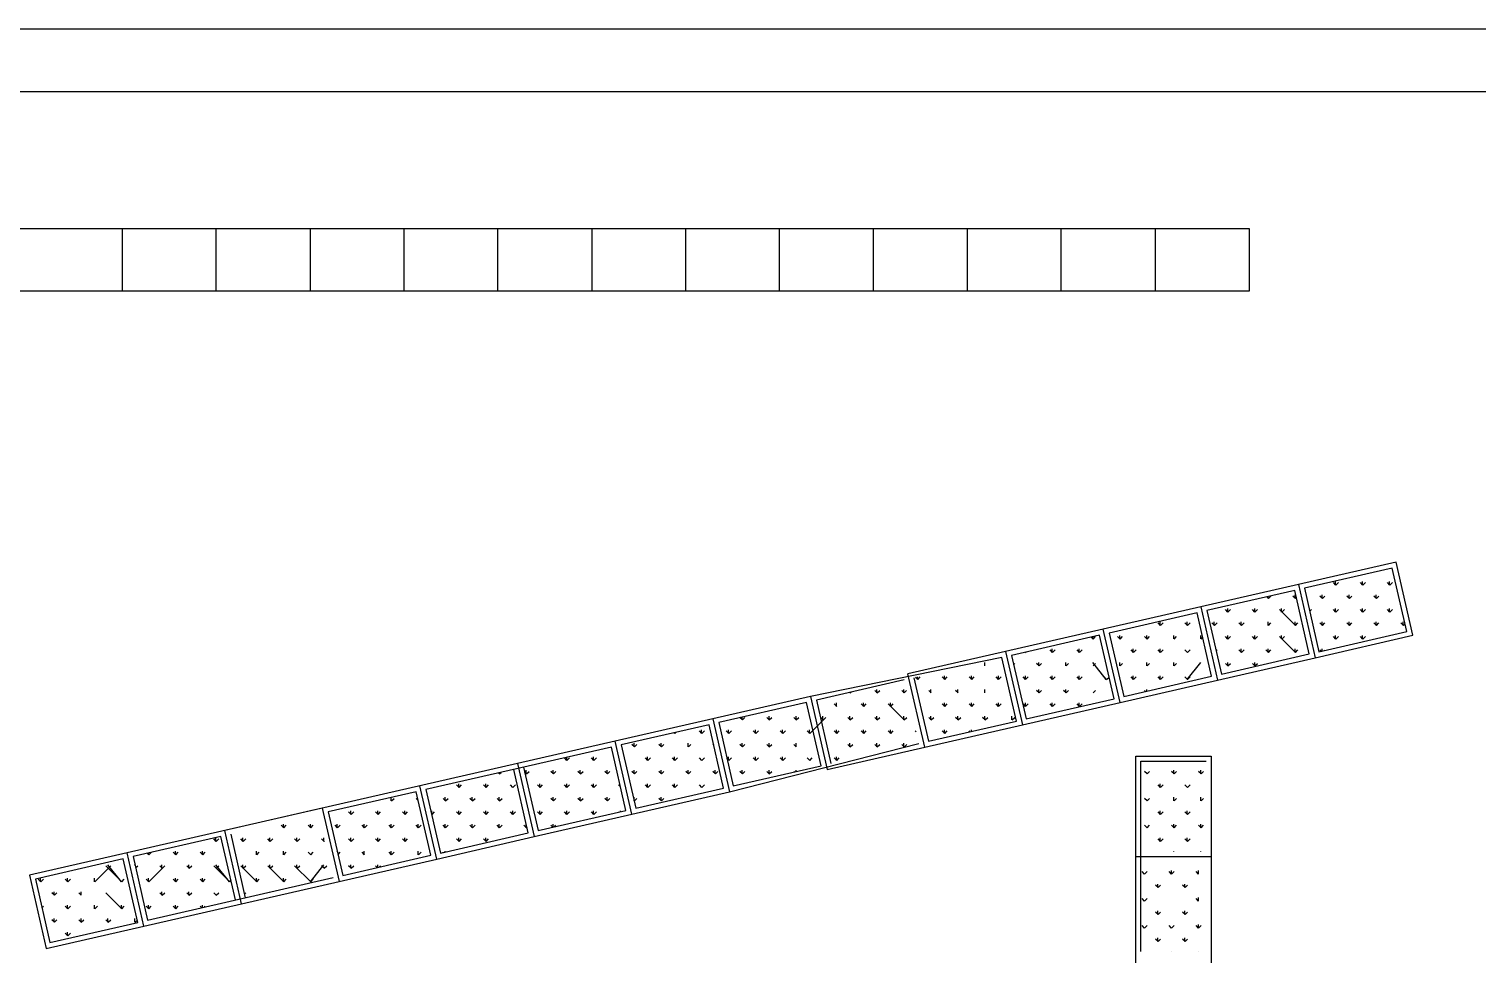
# Model space of a CAD drawing. Header units: inches. Extents: x 3.4 to 45.9, y 14.3 to 39.1.
# Drawn here: x 35.4201 to 35.8828, y 34.4282 to 34.7238 of the extents above; entities that cross this region are included whole.
import ezdxf

# ---------------------------------------------------------------- set-up
doc = ezdxf.new("R2010")
doc.units = ezdxf.units.IN
doc.header["$MEASUREMENT"] = 0
doc.layers.add('02', color=2, linetype='Continuous')

msp = doc.modelspace()

# ---------------------------------------------------------------- linework, layer by layer
at = {"layer": '02'}
for p, q in [((35.14973, 34.72383), (36.04973, 34.72383)), ((35.16973, 34.70383), (36.02973, 34.70383)), ((35.38997, 34.66003), (35.80997, 34.66003)), ((35.44997, 34.64003), (35.44997, 34.66003)), ((35.47997, 34.64003), (35.47997, 34.66003)), ((35.50997, 34.66003), (35.50997, 34.64003)), ((35.53997, 34.64003), (35.53997, 34.66003)), ((35.56997, 34.64003), (35.56997, 34.66003)), ((35.59997, 34.66003), (35.59997, 34.64003)), ((35.62997, 34.64003), (35.62997, 34.66003)), ((35.65997, 34.64003), (35.65997, 34.66003)), ((35.68997, 34.64003), (35.68997, 34.66003)), ((35.71997, 34.64003), (35.71997, 34.66003)), ((35.74997, 34.64003), (35.74997, 34.66003)), ((35.77997, 34.66003), (35.77997, 34.64003)), ((35.80997, 34.66003), (35.80997, 34.64003)), ((35.80997, 34.64003), (35.38997, 34.64003)), ((35.85696, 34.55343), (35.82577, 34.54628)), ((35.85576, 34.55151), (35.82768, 34.54508)), ((35.8604, 34.53124), (35.85576, 34.55151)), ((35.86232, 34.53004), (35.85696, 34.55343)), ((35.82577, 34.54628), (35.79458, 34.53913)), ((35.82577, 34.54628), (35.83113, 34.52289)), ((35.83774, 34.5461), (35.83693, 34.54691)), ((35.83764, 34.54611), (35.83764, 34.54725)), ((35.83774, 34.5461), (35.83854, 34.54691)), ((35.84636, 34.5461), (35.84555, 34.54691)), ((35.84626, 34.54611), (35.84626, 34.54725)), ((35.84636, 34.5461), (35.84717, 34.54691)), ((35.85498, 34.5461), (35.85417, 34.54691)), ((35.85488, 34.54611), (35.85488, 34.54725)), ((35.85498, 34.5461), (35.85579, 34.54691)), ((35.82457, 34.54437), (35.79649, 34.53793)), ((35.81618, 34.54179), (35.81565, 34.54232)), ((35.81609, 34.5418), (35.81609, 34.54242)), ((35.81618, 34.54179), (35.81699, 34.5426)), ((35.8248, 34.54179), (35.824, 34.5426)), ((35.82921, 34.52409), (35.82457, 34.54437)), ((35.82471, 34.5418), (35.82471, 34.54294)), ((35.8248, 34.54179), (35.82509, 34.54208)), ((35.82768, 34.54508), (35.83233, 34.52481)), ((35.83343, 34.54179), (35.83262, 34.5426)), ((35.83333, 34.5418), (35.83333, 34.54294)), ((35.83343, 34.54179), (35.83423, 34.5426)), ((35.84205, 34.54179), (35.84124, 34.5426)), ((35.84195, 34.5418), (35.84195, 34.54294)), ((35.84205, 34.54179), (35.84285, 34.5426)), ((35.85067, 34.54179), (35.84986, 34.5426)), ((35.85057, 34.5418), (35.85057, 34.54294)), ((35.85067, 34.54179), (35.85148, 34.5426)), ((35.79458, 34.53913), (35.76338, 34.53199)), ((35.79337, 34.53722), (35.7653, 34.53078)), ((35.79802, 34.51694), (35.79337, 34.53722)), ((35.79458, 34.53913), (35.79994, 34.51574)), ((35.79649, 34.53793), (35.80114, 34.51766)), ((35.80325, 34.53748), (35.80244, 34.53829)), ((35.80316, 34.53749), (35.80316, 34.53863)), ((35.80325, 34.53748), (35.80406, 34.53829)), ((35.81187, 34.53748), (35.81106, 34.53829)), ((35.81178, 34.53749), (35.81178, 34.53863)), ((35.81187, 34.53748), (35.81268, 34.53829)), ((35.8248, 34.53317), (35.81969, 34.53829)), ((35.8204, 34.53749), (35.8204, 34.53863)), ((35.82049, 34.53748), (35.8213, 34.53829)), ((35.82937, 34.53773), (35.82992, 34.53829)), ((35.83774, 34.53748), (35.83693, 34.53829)), ((35.83764, 34.53749), (35.83764, 34.53863)), ((35.83774, 34.53748), (35.83854, 34.53829)), ((35.84636, 34.53748), (35.84555, 34.53829)), ((35.84626, 34.53749), (35.84626, 34.53863)), ((35.84636, 34.53748), (35.84717, 34.53829)), ((35.85498, 34.53748), (35.85417, 34.53829)), ((35.85488, 34.53749), (35.85488, 34.53863)), ((35.85498, 34.53748), (35.85579, 34.53829)), ((35.76338, 34.53199), (35.73219, 34.52484)), ((35.76875, 34.50859), (35.76338, 34.53199)), ((35.7817, 34.53317), (35.78089, 34.53398)), ((35.7816, 34.53318), (35.7816, 34.53432)), ((35.7817, 34.53317), (35.78251, 34.53398)), ((35.79032, 34.53317), (35.78951, 34.53398)), ((35.79023, 34.53318), (35.79023, 34.53432)), ((35.79032, 34.53317), (35.79113, 34.53398)), ((35.79894, 34.53317), (35.79813, 34.53398)), ((35.79885, 34.53318), (35.79885, 34.53432)), ((35.79894, 34.53317), (35.79975, 34.53398)), ((35.80756, 34.53317), (35.80675, 34.53398)), ((35.80747, 34.53318), (35.80747, 34.53432)), ((35.80756, 34.53317), (35.80837, 34.53398)), ((35.81609, 34.53318), (35.81609, 34.53432)), ((35.81618, 34.53317), (35.81699, 34.53398)), ((35.82471, 34.53318), (35.82471, 34.53432)), ((35.8248, 34.53317), (35.82561, 34.53398)), ((35.83343, 34.53317), (35.83262, 34.53398)), ((35.83333, 34.53318), (35.83333, 34.53432)), ((35.83343, 34.53317), (35.83423, 34.53398)), ((35.84205, 34.53317), (35.84124, 34.53398)), ((35.84195, 34.53318), (35.84195, 34.53432)), ((35.84205, 34.53317), (35.84285, 34.53398)), ((35.85067, 34.53317), (35.84986, 34.53398)), ((35.85057, 34.53318), (35.85057, 34.53432)), ((35.85067, 34.53317), (35.85148, 34.53398)), ((35.85929, 34.53317), (35.85848, 34.53398)), ((35.85919, 34.53318), (35.85919, 34.53432)), ((35.85929, 34.53317), (35.85984, 34.53372)), ((35.76218, 34.53007), (35.73411, 34.52364)), ((35.76015, 34.52886), (35.75954, 34.52946)), ((35.76005, 34.52887), (35.76005, 34.52958)), ((35.76015, 34.52886), (35.76095, 34.52967)), ((35.76683, 34.50979), (35.76218, 34.53007)), ((35.7653, 34.53078), (35.76995, 34.51051)), ((35.76877, 34.52886), (35.76796, 34.52967)), ((35.76867, 34.52887), (35.76867, 34.53001)), ((35.76877, 34.52886), (35.76958, 34.52967)), ((35.77739, 34.52886), (35.77658, 34.52967)), ((35.77729, 34.52887), (35.77729, 34.53001)), ((35.77739, 34.52886), (35.7782, 34.52967)), ((35.78591, 34.52887), (35.78591, 34.53001)), ((35.78601, 34.52886), (35.78682, 34.52967)), ((35.79454, 34.52887), (35.79454, 34.53001)), ((35.79463, 34.52886), (35.79517, 34.5294)), ((35.80325, 34.52886), (35.80244, 34.52967)), ((35.80316, 34.52887), (35.80316, 34.53001)), ((35.80325, 34.52886), (35.80406, 34.52967)), ((35.81187, 34.52886), (35.81106, 34.52967)), ((35.81178, 34.52887), (35.81178, 34.53001)), ((35.81187, 34.52886), (35.81268, 34.52967)), ((35.8248, 34.52455), (35.81969, 34.52967)), ((35.8204, 34.52887), (35.8204, 34.53001)), ((35.82049, 34.52886), (35.8213, 34.52967)), ((35.83113, 34.52289), (35.86232, 34.53004)), ((35.83233, 34.52481), (35.8604, 34.53124)), ((35.83774, 34.52886), (35.83693, 34.52967)), ((35.83764, 34.52887), (35.83764, 34.53001)), ((35.83774, 34.52886), (35.83854, 34.52967)), ((35.84636, 34.52886), (35.84555, 34.52967)), ((35.84626, 34.52887), (35.84626, 34.53001)), ((35.84636, 34.52886), (35.84717, 34.52967)), ((35.85488, 34.52997), (35.85488, 34.53001)), ((35.73099, 34.52292), (35.66981, 34.51054)), ((35.73219, 34.52484), (35.701, 34.51769)), ((35.73564, 34.50265), (35.73099, 34.52292)), ((35.73219, 34.52484), (35.73755, 34.50144)), ((35.73411, 34.52364), (35.73876, 34.50336)), ((35.7385, 34.52456), (35.7385, 34.52464)), ((35.73859, 34.52455), (35.7385, 34.52464)), ((35.73859, 34.52455), (35.73874, 34.5247)), ((35.74722, 34.52455), (35.74641, 34.52536)), ((35.74712, 34.52456), (35.74712, 34.5257)), ((35.74722, 34.52455), (35.74802, 34.52536)), ((35.75584, 34.52455), (35.75503, 34.52536)), ((35.75574, 34.52456), (35.75574, 34.5257)), ((35.75584, 34.52455), (35.75664, 34.52536)), ((35.77308, 34.52455), (35.77227, 34.52536)), ((35.77298, 34.52456), (35.77298, 34.5257)), ((35.77308, 34.52455), (35.77389, 34.52536)), ((35.7817, 34.52455), (35.78089, 34.52536)), ((35.7816, 34.52456), (35.7816, 34.5257)), ((35.7817, 34.52455), (35.78251, 34.52536)), ((35.79032, 34.52455), (35.78951, 34.52536)), ((35.79032, 34.52455), (35.79113, 34.52536)), ((35.79944, 34.52505), (35.79975, 34.52536)), ((35.79994, 34.51574), (35.83113, 34.52289)), ((35.80114, 34.51766), (35.82921, 34.52409)), ((35.80756, 34.52455), (35.80675, 34.52536)), ((35.80747, 34.52456), (35.80747, 34.5257)), ((35.80756, 34.52455), (35.80837, 34.52536)), ((35.81618, 34.52455), (35.81538, 34.52536)), ((35.81609, 34.52456), (35.81609, 34.5257)), ((35.81618, 34.52455), (35.81699, 34.52536)), ((35.82471, 34.52456), (35.82471, 34.5257)), ((35.8248, 34.52455), (35.82561, 34.52536)), ((35.83301, 34.52496), (35.83262, 34.52536)), ((35.83333, 34.52504), (35.83333, 34.5257)), ((35.83408, 34.52521), (35.83423, 34.52536)), ((35.70636, 34.4943), (35.701, 34.51769)), ((35.72557, 34.52025), (35.72557, 34.52139)), ((35.73478, 34.52073), (35.73509, 34.52105)), ((35.7429, 34.52024), (35.7421, 34.52105)), ((35.74281, 34.52025), (35.74281, 34.52139)), ((35.7429, 34.52024), (35.74371, 34.52105)), ((35.75143, 34.52025), (35.75143, 34.52139)), ((35.75153, 34.52024), (35.75233, 34.52105)), ((35.76436, 34.51594), (35.76005, 34.52139)), ((35.76015, 34.52024), (35.76095, 34.52105)), ((35.76867, 34.52025), (35.76867, 34.52139)), ((35.76877, 34.52024), (35.76958, 34.52105)), ((35.77729, 34.52025), (35.77729, 34.52139)), ((35.77739, 34.52024), (35.7782, 34.52105)), ((35.78591, 34.52025), (35.78591, 34.52139)), ((35.78601, 34.52024), (35.78682, 34.52105)), ((35.79023, 34.51594), (35.79454, 34.52139)), ((35.80325, 34.52024), (35.80244, 34.52105)), ((35.80316, 34.52025), (35.80316, 34.52139)), ((35.80325, 34.52024), (35.80406, 34.52105)), ((35.81187, 34.52024), (35.81106, 34.52105)), ((35.81178, 34.52025), (35.81178, 34.52139)), ((35.81187, 34.52024), (35.81268, 34.52105)), ((35.6998, 34.51577), (35.67173, 34.50934)), ((35.70292, 34.51649), (35.70757, 34.49621)), ((35.70411, 34.51593), (35.70343, 34.51661)), ((35.70401, 34.51594), (35.70401, 34.51674)), ((35.70411, 34.51593), (35.70492, 34.51674)), ((35.71273, 34.51593), (35.71192, 34.51674)), ((35.71264, 34.51594), (35.71264, 34.51708)), ((35.71273, 34.51593), (35.71354, 34.51674)), ((35.72135, 34.51593), (35.72054, 34.51674)), ((35.72126, 34.51594), (35.72126, 34.51708)), ((35.72135, 34.51593), (35.72216, 34.51674)), ((35.72997, 34.51593), (35.72916, 34.51674)), ((35.72988, 34.51594), (35.72988, 34.51708)), ((35.72997, 34.51593), (35.73078, 34.51674)), ((35.73859, 34.51593), (35.73779, 34.51674)), ((35.7385, 34.51594), (35.7385, 34.51708)), ((35.73859, 34.51593), (35.7394, 34.51674)), ((35.74722, 34.51593), (35.74641, 34.51674)), ((35.74712, 34.51594), (35.74712, 34.51708)), ((35.74722, 34.51593), (35.74802, 34.51674)), ((35.75584, 34.51593), (35.75503, 34.51674)), ((35.75574, 34.51594), (35.75574, 34.51708)), ((35.75584, 34.51593), (35.75664, 34.51674)), ((35.76446, 34.51593), (35.76365, 34.51674)), ((35.76446, 34.51593), (35.76524, 34.51671)), ((35.76875, 34.50859), (35.79994, 34.51574)), ((35.76995, 34.51051), (35.79802, 34.51694)), ((35.77308, 34.51593), (35.77227, 34.51674)), ((35.77298, 34.51594), (35.77298, 34.51708)), ((35.77308, 34.51593), (35.77389, 34.51674)), ((35.7817, 34.51593), (35.78089, 34.51674)), ((35.7816, 34.51594), (35.7816, 34.51708)), ((35.7817, 34.51593), (35.78251, 34.51674)), ((35.79032, 34.51593), (35.78951, 34.51674)), ((35.79032, 34.51593), (35.79113, 34.51674)), ((35.66981, 34.51054), (35.63862, 34.50339)), ((35.66861, 34.50862), (35.64054, 34.50219)), ((35.67325, 34.48835), (35.66861, 34.50862)), ((35.66981, 34.51054), (35.67517, 34.48715)), ((35.67173, 34.50934), (35.67637, 34.48906)), ((35.67815, 34.50732), (35.67815, 34.50846)), ((35.68256, 34.51162), (35.68239, 34.51178)), ((35.68246, 34.51163), (35.68246, 34.5118)), ((35.68256, 34.51162), (35.68282, 34.51188)), ((35.68677, 34.50732), (35.68677, 34.50846)), ((35.69118, 34.51162), (35.69037, 34.51243)), ((35.69108, 34.51163), (35.69108, 34.51277)), ((35.69118, 34.51162), (35.69199, 34.51243)), ((35.69539, 34.50732), (35.69539, 34.50846)), ((35.6998, 34.51162), (35.69899, 34.51243)), ((35.6997, 34.51163), (35.6997, 34.51277)), ((35.6998, 34.51162), (35.70057, 34.51239)), ((35.70842, 34.51162), (35.70761, 34.51243)), ((35.70833, 34.51163), (35.70833, 34.51277)), ((35.71264, 34.50732), (35.71264, 34.50846)), ((35.71704, 34.51162), (35.71623, 34.51243)), ((35.71695, 34.51163), (35.71695, 34.51277)), ((35.72126, 34.50732), (35.72126, 34.50846)), ((35.72557, 34.51163), (35.72557, 34.51277)), ((35.72988, 34.50732), (35.72988, 34.50846)), ((35.73755, 34.50144), (35.76875, 34.50859)), ((35.7385, 34.50732), (35.7385, 34.50846)), ((35.73876, 34.50336), (35.76683, 34.50979)), ((35.7429, 34.51162), (35.7421, 34.51243)), ((35.74281, 34.51163), (35.74281, 34.51277)), ((35.7429, 34.51162), (35.74371, 34.51243)), ((35.74712, 34.50732), (35.74712, 34.50846)), ((35.75153, 34.51162), (35.75072, 34.51243)), ((35.75143, 34.51163), (35.75143, 34.51277)), ((35.75153, 34.51162), (35.75233, 34.51243)), ((35.75574, 34.50732), (35.75574, 34.50846)), ((35.76015, 34.51162), (35.76095, 34.51243)), ((35.76952, 34.51237), (35.76958, 34.51243)), ((35.7769, 34.5121), (35.77658, 34.51243)), ((35.77729, 34.51219), (35.77729, 34.51277)), ((35.77816, 34.51239), (35.7782, 34.51243)), ((35.64798, 34.50301), (35.64798, 34.5039)), ((35.64807, 34.503), (35.64888, 34.50381)), ((35.65669, 34.503), (35.65589, 34.50381)), ((35.6566, 34.50301), (35.6566, 34.50415)), ((35.65669, 34.503), (35.6575, 34.50381)), ((35.66532, 34.503), (35.66451, 34.50381)), ((35.66522, 34.50301), (35.66522, 34.50415)), ((35.66532, 34.503), (35.66612, 34.50381)), ((35.66963, 34.49869), (35.67474, 34.50381)), ((35.67394, 34.503), (35.67313, 34.50381)), ((35.67384, 34.50301), (35.67384, 34.50415)), ((35.67825, 34.50731), (35.67744, 34.50812)), ((35.68256, 34.503), (35.68175, 34.50381)), ((35.68246, 34.50301), (35.68246, 34.50415)), ((35.68256, 34.503), (35.68337, 34.50381)), ((35.68687, 34.50731), (35.68606, 34.50812)), ((35.68687, 34.50731), (35.68768, 34.50812)), ((35.69118, 34.503), (35.69037, 34.50381)), ((35.69108, 34.50301), (35.69108, 34.50415)), ((35.69118, 34.503), (35.69199, 34.50381)), ((35.6998, 34.503), (35.69468, 34.50812)), ((35.69549, 34.50731), (35.6963, 34.50812)), ((35.6997, 34.50301), (35.6997, 34.50415)), ((35.6998, 34.503), (35.70061, 34.50381)), ((35.70485, 34.50805), (35.70492, 34.50812)), ((35.70842, 34.503), (35.70761, 34.50381)), ((35.70833, 34.50301), (35.70833, 34.50415)), ((35.70842, 34.503), (35.70923, 34.50381)), ((35.71273, 34.50731), (35.71192, 34.50812)), ((35.71273, 34.50731), (35.71354, 34.50812)), ((35.71704, 34.503), (35.71623, 34.50381)), ((35.71695, 34.50301), (35.71695, 34.50415)), ((35.71704, 34.503), (35.71785, 34.50381)), ((35.72135, 34.50731), (35.72054, 34.50812)), ((35.72135, 34.50731), (35.72216, 34.50812)), ((35.72566, 34.503), (35.72485, 34.50381)), ((35.72557, 34.50301), (35.72557, 34.50415)), ((35.72566, 34.503), (35.72647, 34.50381)), ((35.72997, 34.50731), (35.72916, 34.50812)), ((35.72997, 34.50731), (35.73078, 34.50812)), ((35.73419, 34.50301), (35.73419, 34.50415)), ((35.73428, 34.503), (35.73509, 34.50381)), ((35.73859, 34.50731), (35.73779, 34.50812)), ((35.73859, 34.50731), (35.7394, 34.50812)), ((35.74722, 34.50731), (35.74641, 34.50812)), ((35.74722, 34.50731), (35.74802, 34.50812)), ((35.75584, 34.50731), (35.75503, 34.50812)), ((35.75584, 34.50731), (35.75664, 34.50812)), ((35.63862, 34.50339), (35.60743, 34.49624)), ((35.63742, 34.50148), (35.60934, 34.49504)), ((35.63514, 34.49869), (35.63433, 34.4995)), ((35.63505, 34.4987), (35.63505, 34.49984)), ((35.63514, 34.49869), (35.63595, 34.4995)), ((35.64206, 34.4812), (35.63742, 34.50148)), ((35.63862, 34.50339), (35.64398, 34.48)), ((35.64054, 34.50219), (35.64518, 34.48192)), ((35.64376, 34.49869), (35.64295, 34.4995)), ((35.64367, 34.4987), (35.64367, 34.49984)), ((35.64376, 34.49869), (35.64457, 34.4995)), ((35.64807, 34.503), (35.64732, 34.50375)), ((35.65238, 34.49869), (35.65158, 34.4995)), ((35.65229, 34.4987), (35.65229, 34.49984)), ((35.65238, 34.49869), (35.65319, 34.4995)), ((35.661, 34.49869), (35.6602, 34.4995)), ((35.66091, 34.4987), (35.66091, 34.49984)), ((35.661, 34.49869), (35.66181, 34.4995)), ((35.66963, 34.49869), (35.66882, 34.4995)), ((35.66953, 34.4987), (35.66953, 34.49984)), ((35.67825, 34.49869), (35.67744, 34.4995)), ((35.67815, 34.4987), (35.67815, 34.49984)), ((35.67825, 34.49869), (35.67906, 34.4995)), ((35.68687, 34.49869), (35.68606, 34.4995)), ((35.68677, 34.4987), (35.68677, 34.49984)), ((35.68687, 34.49869), (35.68768, 34.4995)), ((35.69549, 34.49869), (35.69468, 34.4995)), ((35.69539, 34.4987), (35.69539, 34.49984)), ((35.69549, 34.49869), (35.6963, 34.4995)), ((35.7036, 34.4992), (35.7033, 34.4995)), ((35.70636, 34.4943), (35.73755, 34.50144)), ((35.70757, 34.49621), (35.73564, 34.50265)), ((35.71273, 34.49869), (35.71192, 34.4995)), ((35.71264, 34.4987), (35.71264, 34.49984)), ((35.71273, 34.49869), (35.71354, 34.4995)), ((35.72079, 34.49924), (35.72054, 34.4995)), ((35.72126, 34.49935), (35.72126, 34.49984)), ((35.60743, 34.49624), (35.57624, 34.4891)), ((35.61279, 34.47285), (35.60743, 34.49624)), ((35.60934, 34.49504), (35.61399, 34.47477)), ((35.61359, 34.49438), (35.61278, 34.49518)), ((35.61349, 34.49439), (35.61349, 34.49553)), ((35.61359, 34.49438), (35.6144, 34.49518)), ((35.62221, 34.49438), (35.6214, 34.49518)), ((35.62211, 34.49439), (35.62211, 34.49553)), ((35.62221, 34.49438), (35.62302, 34.49518)), ((35.62652, 34.49869), (35.62628, 34.49892)), ((35.62643, 34.4987), (35.62643, 34.49896)), ((35.62652, 34.49869), (35.6269, 34.49907)), ((35.63074, 34.49439), (35.63074, 34.49553)), ((35.63083, 34.49438), (35.63164, 34.49518)), ((35.63892, 34.49491), (35.63864, 34.49518)), ((35.64398, 34.48), (35.70445, 34.4955)), ((35.64807, 34.49438), (35.64726, 34.49518)), ((35.64798, 34.49439), (35.64798, 34.49553)), ((35.64807, 34.49438), (35.64888, 34.49518)), ((35.65669, 34.49438), (35.65589, 34.49518)), ((35.6566, 34.49439), (35.6566, 34.49553)), ((35.65669, 34.49438), (35.6575, 34.49518)), ((35.66532, 34.49438), (35.66451, 34.49518)), ((35.66522, 34.49439), (35.66522, 34.49553)), ((35.68256, 34.49438), (35.68175, 34.49518)), ((35.68246, 34.49439), (35.68246, 34.49553)), ((35.68256, 34.49438), (35.68337, 34.49518)), ((35.69118, 34.49438), (35.69037, 34.49518)), ((35.69108, 34.49439), (35.69108, 34.49553)), ((35.69118, 34.49438), (35.69199, 34.49518)), ((35.69975, 34.49442), (35.69899, 34.49518)), ((35.6997, 34.49441), (35.6997, 34.49553)), ((35.69987, 34.49445), (35.70061, 34.49518)), ((35.60623, 34.49433), (35.54696, 34.48075)), ((35.59204, 34.49007), (35.59123, 34.49087)), ((35.59194, 34.49008), (35.59194, 34.49105)), ((35.59204, 34.49007), (35.59284, 34.49087)), ((35.60066, 34.49007), (35.59985, 34.49087)), ((35.60056, 34.49008), (35.60056, 34.49122)), ((35.60066, 34.49007), (35.60147, 34.49087)), ((35.61087, 34.47405), (35.60623, 34.49433)), ((35.6179, 34.49007), (35.61709, 34.49087)), ((35.6178, 34.49008), (35.6178, 34.49122)), ((35.6179, 34.49007), (35.61871, 34.49087)), ((35.62652, 34.49007), (35.62571, 34.49087)), ((35.62643, 34.49008), (35.62643, 34.49122)), ((35.62652, 34.49007), (35.62733, 34.49087)), ((35.63514, 34.49007), (35.63433, 34.49087)), ((35.63514, 34.49007), (35.63595, 34.49087)), ((35.64376, 34.49007), (35.64318, 34.49065)), ((35.64367, 34.49008), (35.64367, 34.49122)), ((35.64376, 34.49007), (35.64457, 34.49087)), ((35.65238, 34.49007), (35.65158, 34.49087)), ((35.65229, 34.49008), (35.65229, 34.49122)), ((35.65238, 34.49007), (35.65319, 34.49087)), ((35.661, 34.49007), (35.6602, 34.49087)), ((35.66091, 34.49008), (35.66091, 34.49122)), ((35.661, 34.49007), (35.66181, 34.49087)), ((35.66963, 34.49007), (35.66882, 34.49087)), ((35.66963, 34.49007), (35.67043, 34.49087)), ((35.67517, 34.48715), (35.70636, 34.4943)), ((35.67825, 34.49007), (35.67744, 34.49087)), ((35.67815, 34.49008), (35.67815, 34.49122)), ((35.67825, 34.49007), (35.67906, 34.49087)), ((35.77385, 34.04338), (35.77385, 34.49138)), ((35.77385, 34.49138), (35.79785, 34.49138)), ((35.79785, 34.49138), (35.79785, 34.04338)), ((35.57624, 34.4891), (35.45147, 34.4605)), ((35.57048, 34.48576), (35.57017, 34.48607)), ((35.57039, 34.48576), (35.57039, 34.48611)), ((35.57048, 34.48576), (35.57098, 34.48625)), ((35.57968, 34.4669), (35.57503, 34.48718)), ((35.57624, 34.4891), (35.5816, 34.4657)), ((35.57815, 34.48789), (35.5828, 34.46762)), ((35.5791, 34.48576), (35.57851, 34.48635)), ((35.57901, 34.48576), (35.57901, 34.48691)), ((35.5791, 34.48576), (35.57991, 34.48656)), ((35.58773, 34.48576), (35.58692, 34.48656)), ((35.58763, 34.48576), (35.58763, 34.48691)), ((35.58773, 34.48576), (35.58853, 34.48656)), ((35.59635, 34.48576), (35.59554, 34.48656)), ((35.59625, 34.48576), (35.59625, 34.48691)), ((35.59635, 34.48576), (35.59716, 34.48656)), ((35.60497, 34.48576), (35.60416, 34.48656)), ((35.60487, 34.48576), (35.60487, 34.48691)), ((35.60497, 34.48576), (35.60578, 34.48656)), ((35.61359, 34.48576), (35.61278, 34.48656)), ((35.61349, 34.48576), (35.61349, 34.48691)), ((35.61359, 34.48576), (35.6144, 34.48656)), ((35.62221, 34.48576), (35.6214, 34.48656)), ((35.62211, 34.48576), (35.62211, 34.48691)), ((35.62221, 34.48576), (35.62302, 34.48656)), ((35.63083, 34.48576), (35.63002, 34.48656)), ((35.63074, 34.48576), (35.63074, 34.48691)), ((35.63083, 34.48576), (35.63164, 34.48656)), ((35.63945, 34.48576), (35.63864, 34.48656)), ((35.63936, 34.48576), (35.63936, 34.48691)), ((35.63945, 34.48576), (35.64026, 34.48656)), ((35.64518, 34.48192), (35.67325, 34.48835)), ((35.64807, 34.48576), (35.64726, 34.48656)), ((35.64798, 34.48576), (35.64798, 34.48691)), ((35.64807, 34.48576), (35.64888, 34.48656)), ((35.65669, 34.48576), (35.65589, 34.48656)), ((35.6566, 34.48576), (35.6566, 34.48691)), ((35.65669, 34.48576), (35.6575, 34.48656)), ((35.66468, 34.48639), (35.66451, 34.48656)), ((35.66522, 34.48651), (35.66522, 34.48691)), ((35.77545, 34.42898), (35.77545, 34.48978)), ((35.77545, 34.48978), (35.79625, 34.48978)), ((35.77739, 34.48576), (35.77658, 34.48656)), ((35.77739, 34.48576), (35.7782, 34.48656)), ((35.78601, 34.48576), (35.7852, 34.48656)), ((35.78591, 34.48576), (35.78591, 34.48691)), ((35.78601, 34.48576), (35.78682, 34.48656)), ((35.79463, 34.48576), (35.79382, 34.48656)), ((35.79454, 34.48576), (35.79454, 34.48691)), ((35.79463, 34.48576), (35.79544, 34.48656)), ((35.55041, 34.45855), (35.54505, 34.48195)), ((35.54696, 34.48075), (35.55161, 34.46047)), ((35.55755, 34.48144), (35.55674, 34.48225)), ((35.55746, 34.48145), (35.55746, 34.4826)), ((35.55755, 34.48144), (35.55836, 34.48225)), ((35.56617, 34.48144), (35.56537, 34.48225)), ((35.56608, 34.48145), (35.56608, 34.4826)), ((35.56617, 34.48144), (35.56698, 34.48225)), ((35.57479, 34.48144), (35.57399, 34.48225)), ((35.57479, 34.48144), (35.5756, 34.48225)), ((35.58342, 34.48144), (35.58261, 34.48225)), ((35.58332, 34.48145), (35.58332, 34.4826)), ((35.58342, 34.48144), (35.58422, 34.48225)), ((35.59204, 34.48144), (35.59123, 34.48225)), ((35.59194, 34.48145), (35.59194, 34.4826)), ((35.59204, 34.48144), (35.59284, 34.48225)), ((35.60066, 34.48144), (35.59985, 34.48225)), ((35.60056, 34.48145), (35.60056, 34.4826)), ((35.60066, 34.48144), (35.60147, 34.48225)), ((35.60915, 34.48158), (35.60847, 34.48225)), ((35.61399, 34.47477), (35.64206, 34.4812)), ((35.6179, 34.48144), (35.61709, 34.48225)), ((35.6178, 34.48145), (35.6178, 34.4826)), ((35.6179, 34.48144), (35.61871, 34.48225)), ((35.62652, 34.48144), (35.62571, 34.48225)), ((35.62643, 34.48145), (35.62643, 34.4826)), ((35.62652, 34.48144), (35.62733, 34.48225)), ((35.63514, 34.48144), (35.63433, 34.48225)), ((35.63514, 34.48144), (35.63595, 34.48225)), ((35.7817, 34.48144), (35.78089, 34.48225)), ((35.7816, 34.48145), (35.7816, 34.4826)), ((35.7817, 34.48144), (35.78251, 34.48225)), ((35.79032, 34.48144), (35.78951, 34.48225)), ((35.79032, 34.48144), (35.79113, 34.48225)), ((35.54384, 34.48003), (35.51577, 34.4736)), ((35.5359, 34.47714), (35.5359, 34.47821)), ((35.536, 34.47713), (35.53681, 34.47794)), ((35.54447, 34.47728), (35.54381, 34.47794)), ((35.54849, 34.45976), (35.54384, 34.48003)), ((35.55324, 34.47713), (35.55243, 34.47794)), ((35.55315, 34.47714), (35.55315, 34.47829)), ((35.55324, 34.47713), (35.55405, 34.47794)), ((35.56186, 34.47713), (35.56105, 34.47794)), ((35.56177, 34.47714), (35.56177, 34.47829)), ((35.56186, 34.47713), (35.56267, 34.47794)), ((35.57048, 34.47713), (35.56968, 34.47794)), ((35.57039, 34.47714), (35.57039, 34.47829)), ((35.57048, 34.47713), (35.57129, 34.47794)), ((35.58773, 34.47713), (35.58692, 34.47794)), ((35.58763, 34.47714), (35.58763, 34.47829)), ((35.58773, 34.47713), (35.58853, 34.47794)), ((35.59635, 34.47713), (35.59554, 34.47794)), ((35.59625, 34.47714), (35.59625, 34.47829)), ((35.59635, 34.47713), (35.59716, 34.47794)), ((35.60497, 34.47713), (35.60416, 34.47794)), ((35.60487, 34.47714), (35.60487, 34.47829)), ((35.60497, 34.47713), (35.60578, 34.47794)), ((35.61279, 34.47285), (35.64398, 34.48)), ((35.61359, 34.47713), (35.61341, 34.47732)), ((35.61349, 34.47714), (35.61349, 34.47829)), ((35.61359, 34.47713), (35.6144, 34.47794)), ((35.62221, 34.47713), (35.6214, 34.47794)), ((35.62211, 34.47714), (35.62211, 34.47829)), ((35.62221, 34.47713), (35.62302, 34.47794)), ((35.77739, 34.47713), (35.77658, 34.47794)), ((35.77739, 34.47713), (35.7782, 34.47794)), ((35.78591, 34.47714), (35.78591, 34.47829)), ((35.78601, 34.47713), (35.78682, 34.47794)), ((35.79454, 34.47714), (35.79454, 34.47829)), ((35.79463, 34.47713), (35.79544, 34.47794)), ((35.51385, 34.4748), (35.48266, 34.46765)), ((35.51385, 34.4748), (35.51922, 34.45141)), ((35.51577, 34.4736), (35.52042, 34.45332)), ((35.52307, 34.47282), (35.52226, 34.47363)), ((35.52297, 34.47283), (35.52297, 34.47398)), ((35.52307, 34.47282), (35.52388, 34.47363)), ((35.53169, 34.47282), (35.53088, 34.47363)), ((35.53159, 34.47283), (35.53159, 34.47398)), ((35.53169, 34.47282), (35.5325, 34.47363)), ((35.54031, 34.47282), (35.5395, 34.47363)), ((35.54022, 34.47283), (35.54022, 34.47398)), ((35.54031, 34.47282), (35.54112, 34.47363)), ((35.54893, 34.47282), (35.54873, 34.47302)), ((35.54884, 34.47283), (35.54884, 34.47398)), ((35.54893, 34.47282), (35.54974, 34.47363)), ((35.55755, 34.47282), (35.55674, 34.47363)), ((35.55746, 34.47283), (35.55746, 34.47398)), ((35.55755, 34.47282), (35.55836, 34.47363)), ((35.56617, 34.47282), (35.56537, 34.47363)), ((35.56608, 34.47283), (35.56608, 34.47398)), ((35.56617, 34.47282), (35.56698, 34.47363)), ((35.57479, 34.47282), (35.57399, 34.47363)), ((35.5747, 34.47283), (35.5747, 34.47398)), ((35.57479, 34.47282), (35.5756, 34.47363)), ((35.5816, 34.4657), (35.61279, 34.47285)), ((35.58342, 34.47282), (35.58261, 34.47363)), ((35.5828, 34.46762), (35.61087, 34.47405)), ((35.58332, 34.47283), (35.58332, 34.47398)), ((35.58342, 34.47282), (35.58422, 34.47363)), ((35.59204, 34.47282), (35.59123, 34.47363)), ((35.59194, 34.47283), (35.59194, 34.47398)), ((35.59204, 34.47282), (35.59284, 34.47363)), ((35.60066, 34.47282), (35.59985, 34.47363)), ((35.60056, 34.47283), (35.60056, 34.47398)), ((35.60066, 34.47282), (35.60147, 34.47363)), ((35.60858, 34.47353), (35.60847, 34.47363)), ((35.60918, 34.47367), (35.60918, 34.47398)), ((35.7817, 34.47282), (35.78089, 34.47363)), ((35.7816, 34.47283), (35.7816, 34.47398)), ((35.7817, 34.47282), (35.78251, 34.47363)), ((35.79032, 34.47282), (35.78951, 34.47363)), ((35.79023, 34.47283), (35.79023, 34.47398)), ((35.79032, 34.47282), (35.79113, 34.47363)), ((35.48802, 34.44426), (35.48266, 34.46765)), ((35.50152, 34.46851), (35.50071, 34.46932)), ((35.50142, 34.46852), (35.50142, 34.46967)), ((35.50152, 34.46851), (35.50232, 34.46932)), ((35.51014, 34.46851), (35.50933, 34.46932)), ((35.51004, 34.46852), (35.51004, 34.46967)), ((35.51014, 34.46851), (35.51094, 34.46932)), ((35.51876, 34.46851), (35.51795, 34.46932)), ((35.51866, 34.46852), (35.51866, 34.46967)), ((35.51876, 34.46851), (35.51957, 34.46932)), ((35.52738, 34.46851), (35.52657, 34.46932)), ((35.52728, 34.46852), (35.52728, 34.46967)), ((35.52738, 34.46851), (35.52819, 34.46932)), ((35.536, 34.46851), (35.53519, 34.46932)), ((35.5359, 34.46852), (35.5359, 34.46967)), ((35.536, 34.46851), (35.53681, 34.46932)), ((35.54462, 34.46851), (35.54381, 34.46932)), ((35.54453, 34.46852), (35.54453, 34.46967)), ((35.54462, 34.46851), (35.54543, 34.46932)), ((35.55161, 34.46047), (35.57968, 34.4669)), ((35.55324, 34.46851), (35.55243, 34.46932)), ((35.55315, 34.46852), (35.55315, 34.46967)), ((35.55324, 34.46851), (35.55405, 34.46932)), ((35.56186, 34.46851), (35.56105, 34.46932)), ((35.56177, 34.46852), (35.56177, 34.46967)), ((35.56186, 34.46851), (35.56267, 34.46932)), ((35.57048, 34.46851), (35.56968, 34.46932)), ((35.57039, 34.46852), (35.57039, 34.46967)), ((35.57048, 34.46851), (35.57129, 34.46932)), ((35.5791, 34.46851), (35.5783, 34.46932)), ((35.57901, 34.46852), (35.57901, 34.46967)), ((35.5791, 34.46851), (35.57927, 34.46868)), ((35.58753, 34.4687), (35.58692, 34.46932)), ((35.58763, 34.46873), (35.58763, 34.46967)), ((35.58803, 34.46882), (35.58853, 34.46932)), ((35.77739, 34.46851), (35.77658, 34.46932)), ((35.77739, 34.46851), (35.7782, 34.46932)), ((35.78601, 34.46851), (35.7852, 34.46932)), ((35.78591, 34.46852), (35.78591, 34.46967)), ((35.78601, 34.46851), (35.78682, 34.46932)), ((35.79463, 34.46851), (35.79382, 34.46932)), ((35.79454, 34.46852), (35.79454, 34.46967)), ((35.79463, 34.46851), (35.79544, 34.46932)), ((35.48146, 34.46573), (35.45339, 34.4593)), ((35.47996, 34.4642), (35.47915, 34.46501)), ((35.47987, 34.46421), (35.47987, 34.46536)), ((35.47996, 34.4642), (35.48077, 34.46501)), ((35.48611, 34.44546), (35.48146, 34.46573)), ((35.48458, 34.46645), (35.48923, 34.44617)), ((35.48858, 34.4642), (35.48778, 34.46501)), ((35.48849, 34.46421), (35.48849, 34.46536)), ((35.48858, 34.4642), (35.48939, 34.46501)), ((35.4972, 34.4642), (35.4964, 34.46501)), ((35.49711, 34.46421), (35.49711, 34.46536)), ((35.4972, 34.4642), (35.49801, 34.46501)), ((35.50583, 34.4642), (35.50502, 34.46501)), ((35.50573, 34.46421), (35.50573, 34.46536)), ((35.50583, 34.4642), (35.50663, 34.46501)), ((35.51445, 34.4642), (35.51364, 34.46501)), ((35.51435, 34.46421), (35.51435, 34.46536)), ((35.51445, 34.4642), (35.5146, 34.46436)), ((35.52307, 34.4642), (35.52226, 34.46501)), ((35.52297, 34.46421), (35.52297, 34.46536)), ((35.52307, 34.4642), (35.52388, 34.46501)), ((35.53169, 34.4642), (35.53088, 34.46501)), ((35.53159, 34.46421), (35.53159, 34.46536)), ((35.53169, 34.4642), (35.5325, 34.46501)), ((35.54031, 34.4642), (35.5395, 34.46501)), ((35.54022, 34.46421), (35.54022, 34.46536)), ((35.54031, 34.4642), (35.54112, 34.46501)), ((35.55041, 34.45855), (35.5816, 34.4657)), ((35.55755, 34.4642), (35.55674, 34.46501)), ((35.55746, 34.46421), (35.55746, 34.46536)), ((35.55755, 34.4642), (35.55836, 34.46501)), ((35.56617, 34.4642), (35.56537, 34.46501)), ((35.56608, 34.46421), (35.56608, 34.46536)), ((35.56617, 34.4642), (35.56698, 34.46501)), ((35.7817, 34.4642), (35.78089, 34.46501)), ((35.7816, 34.46421), (35.7816, 34.46536)), ((35.7817, 34.4642), (35.78251, 34.46501)), ((35.79032, 34.4642), (35.78951, 34.46501)), ((35.79023, 34.46421), (35.79023, 34.46536)), ((35.79032, 34.4642), (35.79113, 34.46501)), ((35.45147, 34.4605), (35.42028, 34.45335)), ((35.45027, 34.45859), (35.4222, 34.45215)), ((35.45492, 34.43831), (35.45027, 34.45859)), ((35.45683, 34.43711), (35.45147, 34.4605)), ((35.45339, 34.4593), (35.45803, 34.43903)), ((35.45841, 34.45989), (35.45796, 34.46035)), ((35.45832, 34.4599), (35.45832, 34.46043)), ((35.45841, 34.45989), (35.45914, 34.46062)), ((35.46703, 34.45989), (35.46622, 34.4607)), ((35.46694, 34.4599), (35.46694, 34.46104)), ((35.46703, 34.45989), (35.46784, 34.4607)), ((35.47565, 34.45989), (35.47484, 34.4607)), ((35.47556, 34.4599), (35.47556, 34.46104)), ((35.47565, 34.45989), (35.47646, 34.4607)), ((35.4928, 34.4599), (35.4928, 34.46104)), ((35.49289, 34.45989), (35.4937, 34.4607)), ((35.50142, 34.4599), (35.50142, 34.46104)), ((35.50152, 34.45989), (35.50232, 34.4607)), ((35.51014, 34.45989), (35.50933, 34.4607)), ((35.51014, 34.45989), (35.51094, 34.4607)), ((35.51866, 34.46098), (35.51866, 34.46104)), ((35.51888, 34.46002), (35.51957, 34.4607)), ((35.51922, 34.45141), (35.55041, 34.45855)), ((35.52042, 34.45332), (35.54849, 34.45976)), ((35.52738, 34.45989), (35.52657, 34.4607)), ((35.52728, 34.4599), (35.52728, 34.46104)), ((35.536, 34.45989), (35.53519, 34.4607)), ((35.5359, 34.4599), (35.5359, 34.46104)), ((35.536, 34.45989), (35.53681, 34.4607)), ((35.54453, 34.4599), (35.54453, 34.46104)), ((35.54462, 34.45989), (35.54543, 34.4607)), ((35.55247, 34.46067), (35.55243, 34.4607)), ((35.55315, 34.46082), (35.55315, 34.46104)), ((35.77385, 34.45938), (35.79785, 34.45938)), ((35.78591, 34.46098), (35.78591, 34.46104)), ((35.79454, 34.46098), (35.79454, 34.46104)), ((35.42028, 34.45335), (35.42564, 34.42996)), ((35.44117, 34.45127), (35.44629, 34.45639)), ((35.44979, 34.45127), (35.44467, 34.45639)), ((35.44969, 34.45128), (35.44538, 34.45673)), ((35.454, 34.45661), (35.454, 34.45673)), ((35.45421, 34.4557), (35.45491, 34.45639)), ((35.45841, 34.45127), (35.46353, 34.45639)), ((35.46272, 34.45558), (35.46191, 34.45639)), ((35.46263, 34.45559), (35.46263, 34.45673)), ((35.47134, 34.45558), (35.47053, 34.45639)), ((35.47125, 34.45559), (35.47125, 34.45673)), ((35.47134, 34.45558), (35.47215, 34.45639)), ((35.48427, 34.45127), (35.47915, 34.45639)), ((35.48418, 34.45128), (35.47987, 34.45673)), ((35.47996, 34.45558), (35.48077, 34.45639)), ((35.49289, 34.45127), (35.48778, 34.45639)), ((35.48849, 34.45559), (35.48849, 34.45673)), ((35.48858, 34.45558), (35.48939, 34.45639)), ((35.50152, 34.45127), (35.4964, 34.45639)), ((35.49711, 34.45559), (35.49711, 34.45673)), ((35.4972, 34.45558), (35.49801, 34.45639)), ((35.51014, 34.45127), (35.50502, 34.45639)), ((35.50573, 34.45559), (35.50573, 34.45673)), ((35.50583, 34.45558), (35.50663, 34.45639)), ((35.51004, 34.45128), (35.51435, 34.45673)), ((35.51445, 34.45558), (35.51364, 34.45639)), ((35.51445, 34.45558), (35.51526, 34.45639)), ((35.52307, 34.45558), (35.52226, 34.45639)), ((35.52297, 34.45559), (35.52297, 34.45673)), ((35.52307, 34.45558), (35.52388, 34.45639)), ((35.53143, 34.45585), (35.53088, 34.45639)), ((35.53159, 34.45588), (35.53159, 34.45673)), ((35.53211, 34.456), (35.5325, 34.45639)), ((35.7766, 34.45371), (35.77579, 34.45452)), ((35.7766, 34.45371), (35.77741, 34.45452)), ((35.78522, 34.45371), (35.78441, 34.45452)), ((35.78518, 34.45373), (35.78518, 34.45487)), ((35.78522, 34.45371), (35.78603, 34.45452)), ((35.79384, 34.45371), (35.79303, 34.45452)), ((35.7938, 34.45373), (35.7938, 34.45487)), ((35.4222, 34.45215), (35.42684, 34.43188)), ((35.42393, 34.45127), (35.42312, 34.45208)), ((35.42383, 34.45128), (35.42383, 34.45242)), ((35.42393, 34.45127), (35.42473, 34.45208)), ((35.43255, 34.45127), (35.43174, 34.45208)), ((35.43245, 34.45128), (35.43245, 34.45242)), ((35.43255, 34.45127), (35.43336, 34.45208)), ((35.44107, 34.45128), (35.44107, 34.45242)), ((35.44979, 34.45127), (35.4506, 34.45208)), ((35.45841, 34.45127), (35.4576, 34.45208)), ((35.45803, 34.43903), (35.5173, 34.45261)), ((35.45832, 34.45128), (35.45832, 34.45242)), ((35.46703, 34.45127), (35.46622, 34.45208)), ((35.46694, 34.45128), (35.46694, 34.45242)), ((35.46703, 34.45127), (35.46784, 34.45208)), ((35.47565, 34.45127), (35.47484, 34.45208)), ((35.47556, 34.45128), (35.47556, 34.45242)), ((35.47565, 34.45127), (35.47646, 34.45208)), ((35.48427, 34.45127), (35.48468, 34.45168)), ((35.48802, 34.44426), (35.51922, 34.45141)), ((35.4928, 34.45128), (35.4928, 34.45242)), ((35.49289, 34.45127), (35.4937, 34.45208)), ((35.50142, 34.45128), (35.50142, 34.45242)), ((35.50152, 34.45127), (35.50232, 34.45208)), ((35.51014, 34.45127), (35.51094, 34.45208)), ((35.78091, 34.4494), (35.7801, 34.45021)), ((35.78086, 34.44942), (35.78086, 34.45056)), ((35.78091, 34.4494), (35.78172, 34.45021)), ((35.78953, 34.4494), (35.78872, 34.45021)), ((35.78949, 34.44942), (35.78949, 34.45056)), ((35.78953, 34.4494), (35.79034, 34.45021)), ((35.42824, 34.44696), (35.42743, 34.44777)), ((35.42814, 34.44697), (35.42814, 34.44811)), ((35.42824, 34.44696), (35.42904, 34.44777)), ((35.43245, 34.44266), (35.43245, 34.4438)), ((35.43686, 34.44696), (35.43605, 34.44777)), ((35.43676, 34.44697), (35.43676, 34.44811)), ((35.44107, 34.44266), (35.44107, 34.4438)), ((35.44979, 34.44265), (35.44467, 34.44777)), ((35.44969, 34.44266), (35.44969, 34.4438)), ((35.45683, 34.43711), (35.48802, 34.44426)), ((35.45832, 34.44266), (35.45832, 34.4438)), ((35.46272, 34.44696), (35.46191, 34.44777)), ((35.46263, 34.44697), (35.46263, 34.44811)), ((35.46272, 34.44696), (35.46353, 34.44777)), ((35.46694, 34.44266), (35.46694, 34.4438)), ((35.47134, 34.44696), (35.47053, 34.44777)), ((35.47125, 34.44697), (35.47125, 34.44811)), ((35.47134, 34.44696), (35.47215, 34.44777)), ((35.47556, 34.44304), (35.47556, 34.4438)), ((35.47996, 34.44696), (35.47915, 34.44777)), ((35.47996, 34.44696), (35.48077, 34.44777)), ((35.48896, 34.44734), (35.48939, 34.44777)), ((35.49711, 34.44798), (35.49711, 34.44811)), ((35.7766, 34.44509), (35.77579, 34.44589)), ((35.7766, 34.44509), (35.77741, 34.44589)), ((35.79384, 34.44509), (35.79303, 34.44589)), ((35.7938, 34.44511), (35.7938, 34.44625)), ((35.42429, 34.44302), (35.42473, 34.44346)), ((35.42824, 34.43834), (35.42743, 34.43915)), ((35.42814, 34.43835), (35.42814, 34.43949)), ((35.42824, 34.43834), (35.42904, 34.43915)), ((35.43255, 34.44265), (35.43174, 34.44346)), ((35.43255, 34.44265), (35.43336, 34.44346)), ((35.43686, 34.43834), (35.43605, 34.43915)), ((35.43676, 34.43835), (35.43676, 34.43949)), ((35.43686, 34.43834), (35.43767, 34.43915)), ((35.44117, 34.44265), (35.44198, 34.44346)), ((35.44548, 34.43834), (35.44467, 34.43915)), ((35.44538, 34.43835), (35.44538, 34.43949)), ((35.44548, 34.43834), (35.44629, 34.43915)), ((35.44979, 34.44265), (35.4506, 34.44346)), ((35.454, 34.43835), (35.454, 34.43949)), ((35.4541, 34.43834), (35.45476, 34.439)), ((35.45841, 34.44265), (35.4576, 34.44346)), ((35.45841, 34.44265), (35.45922, 34.44346)), ((35.46703, 34.44265), (35.46622, 34.44346)), ((35.46703, 34.44265), (35.46784, 34.44346)), ((35.47532, 34.44299), (35.47484, 34.44346)), ((35.47619, 34.44319), (35.47646, 34.44346)), ((35.78091, 34.44078), (35.7801, 34.44158)), ((35.78086, 34.4408), (35.78086, 34.44194)), ((35.78091, 34.44078), (35.78172, 34.44158)), ((35.78953, 34.44078), (35.78872, 34.44158)), ((35.78949, 34.4408), (35.78949, 34.44194)), ((35.78953, 34.44078), (35.79034, 34.44158)), ((35.42564, 34.42996), (35.45683, 34.43711)), ((35.42684, 34.43188), (35.45492, 34.43831)), ((35.43255, 34.43403), (35.43174, 34.43484)), ((35.43245, 34.43404), (35.43245, 34.43518)), ((35.43255, 34.43403), (35.43336, 34.43484)), ((35.44107, 34.43514), (35.44107, 34.43518)), ((35.7766, 34.43647), (35.77579, 34.43727)), ((35.7766, 34.43647), (35.77741, 34.43727)), ((35.78522, 34.43647), (35.78441, 34.43727)), ((35.78522, 34.43647), (35.78603, 34.43727)), ((35.79384, 34.43647), (35.79303, 34.43727)), ((35.7938, 34.43649), (35.7938, 34.43763)), ((35.79384, 34.43647), (35.79465, 34.43727)), ((35.78091, 34.43216), (35.7801, 34.43296)), ((35.78086, 34.43218), (35.78086, 34.43332)), ((35.78091, 34.43216), (35.78172, 34.43296)), ((35.78953, 34.43216), (35.78872, 34.43296)), ((35.78949, 34.43218), (35.78949, 34.43332)), ((35.78953, 34.43216), (35.79034, 34.43296)), ((35.78518, 34.42898), (35.78518, 34.42901)), ((35.7938, 34.42898), (35.7938, 34.42901))]:
    msp.add_line(p, q, dxfattribs=at)

doc.saveas('drawing.dxf')
